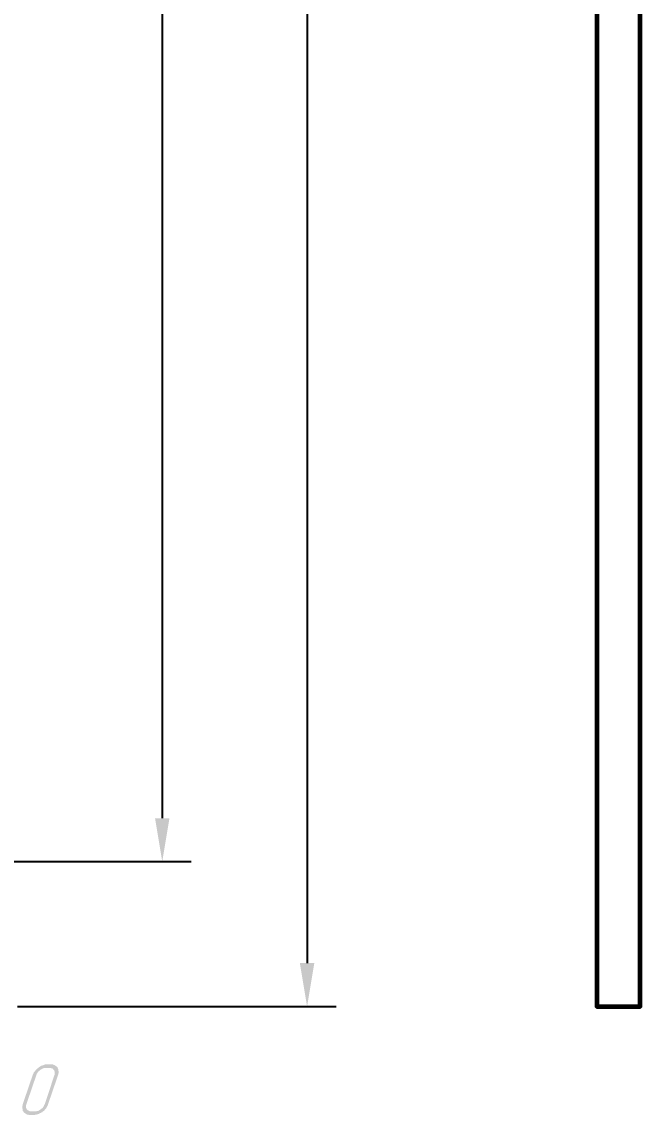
# Model space of a CAD drawing. Extents: x 260 to 1101, y 70 to 664.
# Drawn here: x 647.6 to 690.3, y 375.3 to 450.7 of the extents above; entities that cross this region are included whole.
import ezdxf

# ---------------------------------------------------------------- set-up
doc = ezdxf.new("R2010")
doc.units = 0
doc.header["$MEASUREMENT"] = 0
doc.layers.get('0').update_dxf_attribs({"linetype": 'CONTINUOUS'})
doc.layers.get('DEFPOINTS').update_dxf_attribs({"linetype": 'CONTINUOUS'})
doc.layers.add('PDF _Геометрия', color=7, linetype='CONTINUOUS')
doc.layers.add('PDF _Сплошная заливка', color=7, linetype='CONTINUOUS')
doc.styles.add('GOST type A0', font='', dxfattribs={"oblique": 15, "height": 3.5})
doc.styles.get('GOST type A0').set_extended_font_data('GOST type A')
doc.dimstyles.new('ГОСТ type A', dxfattribs={"dimtxt": 3.5, "dimasz": 3, "dimexe": 2, "dimexo": 0, "dimgap": 1, "dimtad": 1, "dimtoh": 1, "dimtxsty": 'GOST type A0', "dimcen": 0, "dimazin": 2, "dimtfac": 1, "dimtmove": 0, "dimatfit": 3, "dimfxl": 1, "dimarcsym": 0})

# ---------------------------------------------------------------- blocks, each defined once
blk = doc.blocks.new('*D13')
at = {"color": 0, "lineweight": -2, "transparency": 16777216}
for p, q in [((637.304, 582.786), (659.301, 582.786)), ((657.301, 579.786), (657.301, 395.787)), ((637.303, 392.787), (659.301, 392.787))]:
    blk.add_line(p, q, dxfattribs=at)
at = {"color": 0, "transparency": 16777216}
for points in [[(656.801, 579.786), (657.801, 579.786), (657.301, 582.786)], [(656.801, 395.787), (657.801, 395.787), (657.301, 392.787)]]:
    blk.add_solid(points, dxfattribs=at)
at = {"layer": 'DEFPOINTS', "color": 0, "transparency": 16777216}
for p in [(637.304, 582.786), (637.303, 392.787), (657.301, 392.787)]:
    blk.add_point(p, dxfattribs=at)
at = {"color": 0, "transparency": 16777216, "insert": (654.551, 487.787), "char_height": 3.5, "attachment_point": 5, "rotation": 90, "style": 'GOST type A0'}
blk.add_mtext('95', dxfattribs=at)
blk = doc.blocks.new('*D14')
at = {"color": 0, "lineweight": -2, "transparency": 16777216}
for p, q in [((647.301, 592.786), (669.301, 592.786)), ((667.301, 589.786), (667.301, 385.786)), ((647.301, 382.786), (669.301, 382.786))]:
    blk.add_line(p, q, dxfattribs=at)
at = {"color": 0, "transparency": 16777216}
for points in [[(666.801, 589.786), (667.801, 589.786), (667.301, 592.786)], [(666.801, 385.786), (667.801, 385.786), (667.301, 382.786)]]:
    blk.add_solid(points, dxfattribs=at)
at = {"layer": 'DEFPOINTS', "color": 0, "transparency": 16777216}
for p in [(647.301, 592.786), (647.301, 382.786), (667.301, 382.786)]:
    blk.add_point(p, dxfattribs=at)
at = {"color": 0, "transparency": 16777216, "insert": (664.288, 487.786), "char_height": 3.5, "attachment_point": 5, "rotation": 90, "style": 'GOST type A0'}
blk.add_mtext('105±0,1', dxfattribs=at)

msp = doc.modelspace()

# ---------------------------------------------------------------- hatches: boundary and pattern name
at = {"layer": 'PDF _Сплошная заливка', "transparency": 33554559}
h = msp.add_hatch(color=256, dxfattribs=at)
h.paths.add_polyline_path([(649.524, 378.543), (649.245, 378.543), (649.194, 378.543), (649.143, 378.543), (649.092, 378.518), (649.016, 378.492), (648.94, 378.442), (648.864, 378.416), (648.864, 378.391), (648.838, 378.391), (648.813, 378.34), (648.762, 378.315), (648.711, 378.264), (648.686, 378.188), (648.635, 378.137), (648.61, 378.061), (647.924, 376.054), (647.924, 376.029), (647.924, 376.003), (647.899, 375.978), (647.899, 375.927), (647.899, 375.876), (647.899, 375.8), (647.924, 375.749), (647.95, 375.698), (647.95, 375.698), (647.975, 375.673), (648, 375.648), (648.026, 375.622), (648.077, 375.597), (648.127, 375.571), (648.178, 375.546), (648.254, 375.546), (648.534, 375.546), (648.584, 375.546), (648.635, 375.571), (648.686, 375.571), (648.762, 375.597), (648.838, 375.648), (648.915, 375.698), (648.915, 375.698), (648.94, 375.724), (648.965, 375.749), (649.016, 375.775), (649.067, 375.825), (649.118, 375.902), (649.143, 375.978), (649.194, 376.054), (649.854, 378.061), (649.879, 378.061), (649.879, 378.086), (649.879, 378.137), (649.879, 378.162), (649.879, 378.213), (649.879, 378.289), (649.854, 378.34), (649.829, 378.416), (649.829, 378.416), (649.803, 378.416), (649.778, 378.442), (649.753, 378.467), (649.727, 378.518), (649.651, 378.518), (649.6, 378.543)], flags=0)
h.paths.add_polyline_path([(649.651, 378.797), (649.727, 378.797), (649.778, 378.772), (649.854, 378.746), (649.93, 378.696), (650.006, 378.645), (650.032, 378.619), (650.057, 378.594), (650.083, 378.569), (650.083, 378.543), (650.108, 378.492), (650.133, 378.442), (650.133, 378.365), (650.159, 378.264), (650.133, 378.162), (650.133, 378.111), (650.108, 378.061), (649.422, 376.054), (649.422, 376.029), (649.422, 376.029), (649.422, 376.003), (649.422, 376.003), (649.372, 375.927), (649.346, 375.876), (649.295, 375.775), (649.219, 375.698), (649.143, 375.597), (649.041, 375.521), (649.016, 375.521), (649.016, 375.495), (648.991, 375.495), (648.991, 375.495), (648.94, 375.47), (648.915, 375.444), (648.838, 375.419), (648.762, 375.368), (648.661, 375.343), (648.534, 375.317), (648.483, 375.292), (648.432, 375.292), (648.153, 375.292), (648.127, 375.292), (648.077, 375.317), (648, 375.317), (647.95, 375.343), (647.874, 375.394), (647.797, 375.444), (647.747, 375.47), (647.721, 375.521), (647.721, 375.521), (647.721, 375.521), (647.696, 375.546), (647.67, 375.597), (647.67, 375.673), (647.645, 375.749), (647.645, 375.825), (647.645, 375.876), (647.645, 375.927), (647.67, 375.978), (647.67, 376.054), (648.356, 378.061), (648.356, 378.061), (648.356, 378.061), (648.356, 378.086), (648.381, 378.111), (648.407, 378.162), (648.432, 378.238), (648.508, 378.315), (648.559, 378.391), (648.661, 378.492), (648.762, 378.569), (648.762, 378.569), (648.762, 378.594), (648.788, 378.594), (648.788, 378.619), (648.838, 378.619), (648.864, 378.645), (648.94, 378.696), (649.041, 378.721), (649.143, 378.772), (649.245, 378.797), (649.295, 378.797)], flags=0)

# ---------------------------------------------------------------- linework, layer by layer
at = {"layer": 'PDF _Геометрия', "lineweight": 60}
msp.add_lwpolyline([(690.3, 592.786), (687.301, 592.786), (687.301, 382.786), (690.3, 382.786)], close=True, dxfattribs=at)
msp.add_lwpolyline([(687.301, 382.786), (690.3, 382.786)], dxfattribs=at)

# ---------------------------------------------------------------- dimensions: what is measured, and where the dimension line sits
for base, p1, p2, text, picture, middle in [((667.301, 382.786), (647.301, 592.786), (647.301, 382.786), '105±0,1', '*D14', (664.288, 487.786)), ((657.301, 392.787), (637.304, 582.786), (637.303, 392.787), '95', '*D13', (654.551, 487.787))]:
    dim = msp.add_linear_dim(base=base, p1=p1, p2=p2, angle=90, text=text, dimstyle='ГОСТ type A')
    dim.commit()
    dim.dimension.update_dxf_attribs({"geometry": picture, "text_midpoint": middle})

doc.saveas('drawing.dxf')
